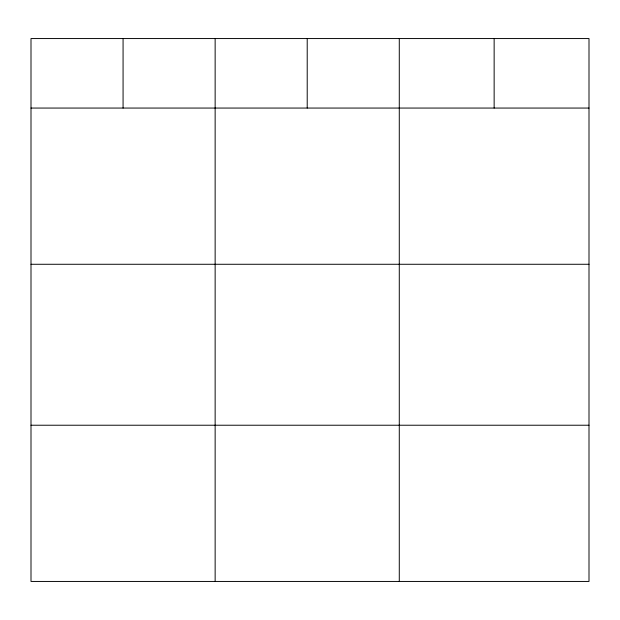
<?xml version="1.0" encoding="UTF-8"?>
<svg xmlns="http://www.w3.org/2000/svg" width="620" height="620" viewBox="0 0 620 620"><rect width="100%" height="100%" fill="white"/><g stroke="black" fill="none" stroke-linecap="round" stroke-linejoin="round"><path stroke-width="0.93" d="M589 264.275L589 38.556L31 38.556L31 581.444L589 581.444L589 264.275L31 264.275M31 108.058L589 108.058M31 425.227L589 425.227M494.14 38.556L494.14 108.058M399.28 38.556L399.28 581.444M307.21 38.556L307.21 108.058M215.14 38.556L215.14 581.444M123.07 38.556L123.07 108.058"/></g></svg>
